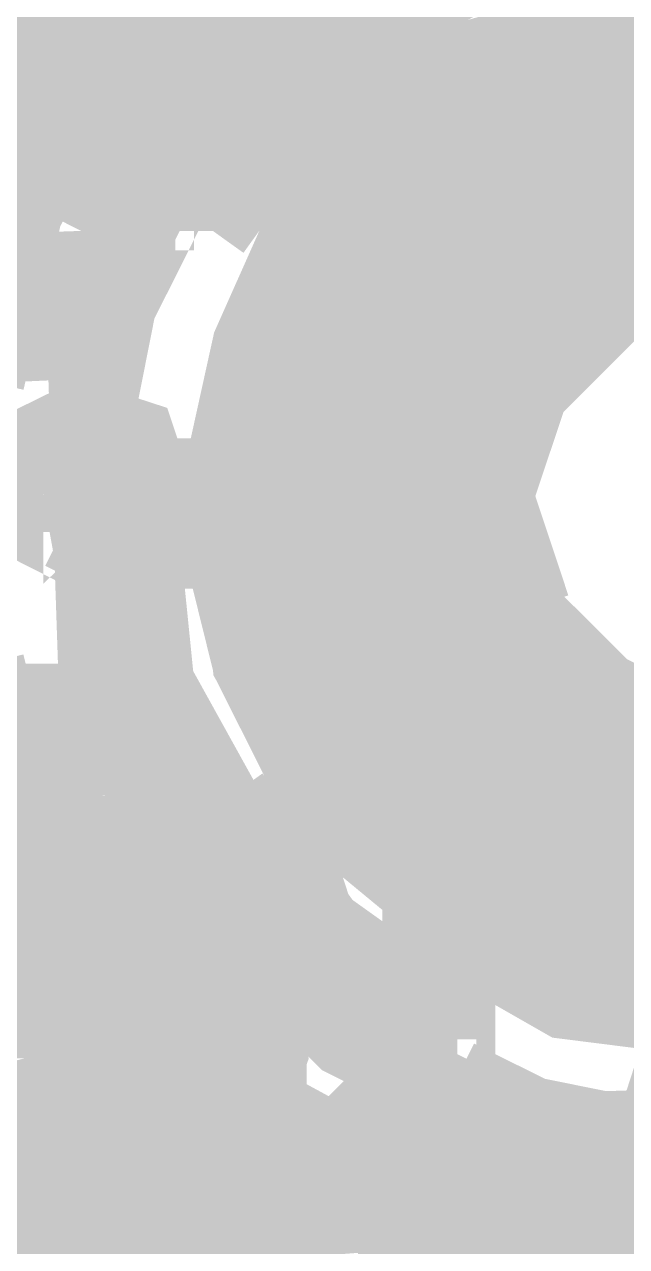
# Model space of a CAD drawing. Extents: x 0.1 to 11.6, y 0.3 to 16.2.
# Drawn here: x 8.275 to 8.3283, y 7.645 to 7.7533 of the extents above; entities that cross this region are included whole.
import ezdxf

# ---------------------------------------------------------------- set-up
doc = ezdxf.new("R2010")
doc.units = 0
doc.header["$MEASUREMENT"] = 0

msp = doc.modelspace()

# ---------------------------------------------------------------- linework, layer by layer
at = {"color": 0}
for points, const_width in [([(8.28168, 7.75331), (8.28168, 7.76665)], 0.01), ([(8.28836, 7.75168), (8.29335, 7.75331), (8.29497, 7.75836), (8.29335, 7.76497), (8.28836, 7.76665)], 0.01), ([(8.29497, 7.75331), (8.29497, 7.76665)], 0.01), ([(8.29335, 7.76497), (8.28168, 7.75331)], 0.01), ([(8.29497, 7.76335), (8.28331, 7.75168)], 0.01), ([(8.28168, 7.76335), (8.28, 7.75836), (8.28168, 7.75331)], 0.00667), ([(8.33664, 7.76335), (8.32167, 7.76167), (8.30664, 7.75331), (8.29497, 7.74164), (8.29167, 7.73665)], 0.00667), ([(8.28168, 7.75999), (8.285, 7.75667)], 0.01), ([(8.28168, 7.75836), (8.28331, 7.75667)], 0.01), ([(8.27501, 7.72168), (8.27333, 7.75836)], 0.00667), ([(8.27333, 7.75836), (8.27501, 7.75331), (8.27832, 7.74832)], 0.00667), ([(8.30333, 7.75836), (8.28999, 7.74501), (8.28168, 7.72835), (8.28, 7.71669)], 0.00667), ([(8.30664, 7.75667), (8.29833, 7.74832), (8.28999, 7.74001)], 0.00667), ([(8.30664, 7.75499), (8.30664, 7.75667)], 0.00667), ([(8.31, 7.75667), (8.31168, 7.75499)], 0.00667), ([(8.28168, 7.75331), (8.285, 7.75168), (8.28836, 7.75168)], 0.01), ([(8.28168, 7.75331), (8.28331, 7.74832), (8.28836, 7.74501), (8.29335, 7.74832), (8.29497, 7.75331)], 0.01), ([(8.30664, 7.75499), (8.29833, 7.74832), (8.29167, 7.74001)], 0.00667), ([(8.31168, 7.75499), (8.30003, 7.74669), (8.29167, 7.73503)], 0.00667), ([(8.33664, 7.75499), (8.32335, 7.75331), (8.31168, 7.74669), (8.30165, 7.73665), (8.30003, 7.73335)], 0.00667), ([(8.28168, 7.75331), (8.27165, 7.73665), (8.26833, 7.72168)], 0.00667), ([(8.32497, 7.75331), (8.31332, 7.75), (8.30165, 7.74001), (8.29497, 7.72499), (8.29167, 7.71001)], 0.00667), ([(8.28331, 7.75168), (8.27501, 7.73665), (8.27165, 7.72168)], 0.00667), ([(8.32497, 7.75), (8.31999, 7.75), (8.30664, 7.74001), (8.29833, 7.72667), (8.29497, 7.71001)], 0.00667), ([(8.32497, 7.75), (8.31999, 7.75), (8.30664, 7.74001), (8.29833, 7.72667), (8.29497, 7.71001)], 0.00667), ([(8.32497, 7.75), (8.32167, 7.74832), (8.30832, 7.74001), (8.29833, 7.72667), (8.29665, 7.71001)], 0.00667), ([(8.35335, 7.74669), (8.34169, 7.75), (8.33003, 7.75), (8.31999, 7.74669)], 0.00667), ([(8.35335, 7.74669), (8.34169, 7.75), (8.33003, 7.75), (8.31999, 7.74669)], 0.00667), ([(8.28999, 7.73665), (8.27832, 7.74832)], 0.00667), ([(8.32497, 7.74832), (8.32167, 7.74832), (8.30832, 7.74001), (8.30003, 7.72667), (8.29665, 7.71001)], 0.00667), ([(8.30003, 7.70503), (8.30003, 7.70665), (8.29833, 7.70833), (8.29833, 7.71001), (8.29833, 7.71164), (8.29833, 7.71332), (8.29833, 7.715), (8.30003, 7.715), (8.30003, 7.71669), (8.30003, 7.71832), (8.30003, 7.72), (8.30003, 7.72168), (8.30165, 7.72331), (8.30165, 7.72499), (8.30165, 7.72667), (8.30333, 7.72835), (8.30333, 7.72999), (8.30501, 7.73167), (8.30664, 7.73335), (8.30664, 7.73503), (8.30832, 7.73503), (8.30832, 7.73665), (8.31, 7.73665), (8.31, 7.73833), (8.31168, 7.73833), (8.31168, 7.74001), (8.31332, 7.74001), (8.31332, 7.74164), (8.315, 7.74164), (8.315, 7.74333), (8.31668, 7.74333), (8.31836, 7.74333), (8.31836, 7.74501), (8.31999, 7.74501), (8.32167, 7.74669), (8.32335, 7.74669), (8.32497, 7.74669), (8.32667, 7.74832), (8.32835, 7.74832), (8.33003, 7.74832), (8.33165, 7.74832)], 0.00667), ([(8.33664, 7.74832), (8.32167, 7.74669), (8.31, 7.73665), (8.30165, 7.72499), (8.30165, 7.72331)], 0.00667), ([(8.29335, 7.74669), (8.29167, 7.74501), (8.28331, 7.72835), (8.28, 7.71164)], 0.00667), ([(8.29833, 7.71164), (8.29833, 7.71332), (8.29833, 7.715), (8.29833, 7.71669), (8.29833, 7.71832), (8.29833, 7.72), (8.30003, 7.72), (8.30003, 7.72168), (8.30003, 7.72331), (8.30003, 7.72499), (8.30165, 7.72667), (8.30165, 7.72835), (8.30333, 7.72835), (8.30333, 7.72999), (8.30333, 7.73167), (8.30501, 7.73167), (8.30501, 7.73335), (8.30664, 7.73503), (8.30664, 7.73665), (8.30832, 7.73665), (8.30832, 7.73833), (8.31, 7.73833), (8.31, 7.74001), (8.31168, 7.74001), (8.31168, 7.74164), (8.31332, 7.74164), (8.315, 7.74333), (8.31668, 7.74333), (8.31668, 7.74501), (8.31836, 7.74501), (8.31999, 7.74669), (8.32167, 7.74669), (8.32335, 7.74669)], 0.00667), ([(8.31999, 7.74669), (8.30832, 7.73833), (8.30165, 7.72835), (8.29833, 7.715)], 0.00667), ([(8.31999, 7.74669), (8.30832, 7.73833), (8.30165, 7.72667), (8.29833, 7.71164)], 0.00667), ([(8.32497, 7.74669), (8.32167, 7.74669), (8.31, 7.73665), (8.30165, 7.72499), (8.30003, 7.71001)], 0.00667), ([(8.33664, 7.74669), (8.32335, 7.74333), (8.31168, 7.73665), (8.30333, 7.72499), (8.30333, 7.72331)], 0.00667), ([(8.33664, 7.74669), (8.32335, 7.74333), (8.31168, 7.73665), (8.30333, 7.72499), (8.30333, 7.72331)], 0.00667), ([(8.33664, 7.74669), (8.32335, 7.74333), (8.31168, 7.73665), (8.30333, 7.72499), (8.30333, 7.72331)], 0.00667), ([(8.33664, 7.74669), (8.32335, 7.74501), (8.31168, 7.73665), (8.30333, 7.72499), (8.30333, 7.72331)], 0.00667), ([(8.33664, 7.74669), (8.32335, 7.74333), (8.31168, 7.73503), (8.30501, 7.72331)], 0.00667), ([(8.33664, 7.74669), (8.32335, 7.74333), (8.31168, 7.73503), (8.30501, 7.72331)], 0.00667), ([(8.33664, 7.74669), (8.32335, 7.74333), (8.31168, 7.73503), (8.30501, 7.72331)], 0.00667), ([(8.33664, 7.74669), (8.32335, 7.74333), (8.31168, 7.73665), (8.31168, 7.73503)], 0.00667), ([(8.33664, 7.74669), (8.32335, 7.74333), (8.31168, 7.73665), (8.31168, 7.73503)], 0.00667), ([(8.31999, 7.74669), (8.32167, 7.74669)], 0.00667), ([(8.31999, 7.74669), (8.32167, 7.74669)], 0.00667), ([(8.31999, 7.74669), (8.32167, 7.74669)], 0.00667), ([(8.31999, 7.74669), (8.32167, 7.74669)], 0.00667), ([(8.31999, 7.74669), (8.31999, 7.74501)], 0.00667), ([(8.31999, 7.74669), (8.32167, 7.74669)], 0.00667), ([(8.36664, 7.72835), (8.36165, 7.73503), (8.34999, 7.74333), (8.33664, 7.74669), (8.32497, 7.74333)], 0.00667), ([(8.30003, 7.70503), (8.29833, 7.70503), (8.29833, 7.70665), (8.29833, 7.70833), (8.29833, 7.71001), (8.29833, 7.71164), (8.29833, 7.71332), (8.29833, 7.715), (8.29833, 7.71669), (8.30003, 7.71669), (8.30003, 7.71832), (8.30003, 7.72), (8.30003, 7.72168), (8.30003, 7.72331), (8.30165, 7.72499), (8.30165, 7.72667), (8.30165, 7.72835), (8.30333, 7.72835), (8.30333, 7.72999), (8.30501, 7.73167), (8.30501, 7.73335), (8.30664, 7.73335), (8.30664, 7.73503), (8.30832, 7.73503), (8.30832, 7.73665), (8.31, 7.73833), (8.31168, 7.74001), (8.31332, 7.74164), (8.315, 7.74164), (8.315, 7.74333), (8.31668, 7.74333), (8.31836, 7.74501), (8.31999, 7.74501)], 0.00667), ([(8.33664, 7.74501), (8.32335, 7.74333), (8.31168, 7.73503), (8.30501, 7.72331)], 0.00667), ([(8.33664, 7.74501), (8.32335, 7.74164), (8.31332, 7.73503), (8.30664, 7.72331)], 0.00667), ([(8.31999, 7.74501), (8.32167, 7.74501)], 0.00667), ([(8.33333, 7.74001), (8.33165, 7.74333), (8.32667, 7.74501), (8.32335, 7.74333), (8.32167, 7.74001)], 0.00667), ([(8.33664, 7.74333), (8.32335, 7.74001), (8.31168, 7.73167), (8.30501, 7.71832), (8.30501, 7.70503), (8.31168, 7.69168)], 0.00667), ([(8.33664, 7.74333), (8.32167, 7.74001), (8.31168, 7.73167), (8.30664, 7.72331)], 0.00667), ([(8.33664, 7.74333), (8.32167, 7.74001), (8.31168, 7.73167), (8.30664, 7.72331)], 0.00667), ([(8.33664, 7.74333), (8.32335, 7.74001), (8.31168, 7.72999), (8.30832, 7.72331)], 0.00667), ([(8.33664, 7.74333), (8.32335, 7.73833), (8.31168, 7.72999), (8.30832, 7.72331)], 0.00667), ([(8.33664, 7.74333), (8.32335, 7.74001), (8.31168, 7.72999), (8.30832, 7.72331)], 0.00667), ([(8.33664, 7.74333), (8.32335, 7.74001), (8.31168, 7.73167), (8.30832, 7.72331)], 0.00667), ([(8.33664, 7.74164), (8.32497, 7.73833), (8.31332, 7.73167), (8.30832, 7.72), (8.30664, 7.70665), (8.31168, 7.69499)], 0.00667), ([(8.33664, 7.74164), (8.32335, 7.73833), (8.31168, 7.72999), (8.30832, 7.72331)], 0.00667), ([(8.33664, 7.74164), (8.32335, 7.73833), (8.31332, 7.72999), (8.31, 7.72331)], 0.00667), ([(8.285, 7.74001), (8.28168, 7.73833), (8.28, 7.73503)], 0.00667), ([(8.285, 7.74001), (8.28999, 7.74001)], 0.00667), ([(8.28999, 7.74001), (8.29167, 7.74001)], 0.00667), ([(8.33664, 7.74001), (8.32497, 7.73665), (8.315, 7.72835), (8.31168, 7.72331)], 0.00667), ([(8.33664, 7.74001), (8.32497, 7.73665), (8.315, 7.72835), (8.31168, 7.72331)], 0.00667), ([(8.33664, 7.74001), (8.32497, 7.73665), (8.31332, 7.72835), (8.31168, 7.72331)], 0.00667), ([(8.32167, 7.74001), (8.32167, 7.73833)], 0.00667), ([(8.33664, 7.73833), (8.32497, 7.73503), (8.315, 7.72667), (8.31, 7.715), (8.31168, 7.70335)], 0.00667), ([(8.33664, 7.73833), (8.32335, 7.73503), (8.315, 7.72667), (8.31, 7.715), (8.31168, 7.70167)], 0.00667), ([(8.36333, 7.71164), (8.36165, 7.72168), (8.35335, 7.73167), (8.34332, 7.73665), (8.33165, 7.73665), (8.32167, 7.73167), (8.31332, 7.72168), (8.31168, 7.71164)], 0.01), ([(8.33664, 7.73833), (8.32497, 7.73665), (8.315, 7.72835), (8.31332, 7.72331)], 0.00667), ([(8.32167, 7.73833), (8.32335, 7.73833)], 0.00667), ([(8.32167, 7.73833), (8.32335, 7.73665)], 0.00667), ([(8.29167, 7.73503), (8.29167, 7.73665), (8.28999, 7.73665)], 0.00667), ([(8.33664, 7.73665), (8.32667, 7.73335), (8.31668, 7.72667), (8.315, 7.72331)], 0.00667), ([(8.32335, 7.73665), (8.32497, 7.73665)], 0.00667), ([(8.32335, 7.73665), (8.32497, 7.73503)], 0.00667), ([(8.33003, 7.73503), (8.33165, 7.73665)], 0.00667), ([(8.28168, 7.685), (8.28, 7.73503)], 0.00667), ([(8.32497, 7.73503), (8.32667, 7.73503)], 0.00667), ([(8.32497, 7.73503), (8.32667, 7.73503)], 0.00667), ([(8.32667, 7.73503), (8.32835, 7.73503)], 0.00667), ([(8.32667, 7.73503), (8.32835, 7.73503)], 0.00667), ([(8.32835, 7.73503), (8.33003, 7.73503)], 0.00667), ([(8.33003, 7.73503), (8.33165, 7.73503)], 0.00667), ([(8.31836, 7.72835), (8.31668, 7.73335), (8.31168, 7.73335), (8.30832, 7.73167), (8.30664, 7.72835)], 0.00667), ([(8.33165, 7.73335), (8.31999, 7.72835), (8.315, 7.71669), (8.315, 7.70503), (8.31999, 7.69499), (8.32497, 7.69168)], 0.00667), ([(8.33664, 7.73167), (8.32667, 7.72835), (8.31999, 7.72168), (8.31668, 7.71164), (8.31999, 7.70167)], 0.00667), ([(8.33165, 7.73167), (8.32167, 7.72667), (8.31668, 7.71669), (8.31668, 7.70503), (8.32167, 7.69499), (8.32497, 7.69336)], 0.00667), ([(8.33165, 7.73167), (8.32167, 7.72499), (8.31668, 7.715), (8.31668, 7.70665)], 0.00667), ([(8.35835, 7.71669), (8.35167, 7.72667), (8.34332, 7.73167), (8.33165, 7.73167), (8.32335, 7.72667), (8.32167, 7.72331)], 0.00667), ([(8.35835, 7.71669), (8.35167, 7.72667), (8.34332, 7.73167), (8.33165, 7.73167), (8.32335, 7.72667), (8.32167, 7.72331)], 0.00667), ([(8.30664, 7.72835), (8.30501, 7.72499), (8.30165, 7.71164), (8.30501, 7.69835), (8.31332, 7.68668), (8.315, 7.685)], 0.00667), ([(8.30664, 7.72835), (8.30664, 7.72667)], 0.00667), ([(8.31668, 7.72667), (8.31836, 7.72835)], 0.00667), ([(8.31836, 7.72835), (8.31999, 7.72835)], 0.00667), ([(8.30664, 7.72667), (8.30832, 7.72667)], 0.00667), ([(8.30664, 7.72667), (8.30832, 7.72499)], 0.00667), ([(8.31668, 7.72499), (8.31668, 7.72667)], 0.00667), ([(8.30832, 7.72499), (8.31, 7.72499)], 0.00667), ([(8.30832, 7.72499), (8.30832, 7.72331)], 0.00667), ([(8.315, 7.72331), (8.31668, 7.72499)], 0.00667), ([(8.31668, 7.72499), (8.31836, 7.72499)], 0.00667), ([(8.30832, 7.72331), (8.31, 7.72331)], 0.00667), ([(8.31, 7.72331), (8.31168, 7.72331)], 0.00667), ([(8.31168, 7.72331), (8.31332, 7.72331)], 0.00667), ([(8.31168, 7.72331), (8.31332, 7.72331)], 0.00667), ([(8.31332, 7.72331), (8.315, 7.72331)], 0.00667), ([(8.315, 7.72331), (8.31668, 7.72331)], 0.00667), ([(8.31168, 7.71001), (8.31, 7.715), (8.30664, 7.71669), (8.30333, 7.715), (8.30165, 7.71001)], 0.00667), ([(8.28, 7.71001), (8.28, 7.71164), (8.27832, 7.71001)], 0.00667), ([(8.29833, 7.715), (8.29833, 7.70335), (8.30333, 7.69168), (8.31168, 7.68164), (8.32167, 7.67503)], 0.00667), ([(8.30003, 7.715), (8.30165, 7.69997), (8.30832, 7.68668), (8.32167, 7.67665), (8.33664, 7.67333)], 0.00667), ([(8.31, 7.715), (8.31168, 7.715)], 0.00667), ([(8.31, 7.71332), (8.31, 7.715)], 0.00667), ([(8.31, 7.715), (8.31168, 7.715)], 0.00667), ([(8.28168, 7.71332), (8.27832, 7.71164)], 0.00667), ([(8.28168, 7.71332), (8.28331, 7.71332)], 0.00667), ([(8.28168, 7.71332), (8.28168, 7.71164)], 0.00667), ([(8.28168, 7.71332), (8.28331, 7.71332)], 0.00667), ([(8.28168, 7.71332), (8.28331, 7.71332)], 0.00667), ([(8.28168, 7.71332), (8.28168, 7.71164)], 0.00667), ([(8.28331, 7.71164), (8.28168, 7.71332)], 0.00667), ([(8.28168, 7.71332), (8.28331, 7.71332)], 0.00667), ([(8.28168, 7.71164), (8.28168, 7.71332)], 0.00667), ([(8.28168, 7.71332), (8.28331, 7.71332)], 0.00667), ([(8.28331, 7.71164), (8.28331, 7.71332), (8.28168, 7.71332)], 0.00667), ([(8.285, 7.71332), (8.285, 7.71164), (8.28331, 7.71164)], 0.00667), ([(8.285, 7.71164), (8.285, 7.71332)], 0.00667), ([(8.285, 7.71332), (8.28668, 7.71332)], 0.00667), ([(8.285, 7.71332), (8.285, 7.71164)], 0.00667), ([(8.285, 7.71332), (8.28836, 7.71332)], 0.00667), ([(8.285, 7.71332), (8.285, 7.71164), (8.28668, 7.71164)], 0.00667), ([(8.285, 7.71164), (8.285, 7.71332)], 0.00667), ([(8.285, 7.71332), (8.28668, 7.71332)], 0.00667), ([(8.285, 7.71332), (8.28668, 7.71332)], 0.00667), ([(8.28836, 7.71332), (8.28668, 7.71164)], 0.00667), ([(8.28836, 7.71001), (8.28836, 7.71164), (8.28836, 7.71332), (8.28836, 7.71164), (8.28668, 7.71164)], 0.00667), ([(8.29167, 7.71332), (8.28836, 7.71332)], 0.00667), ([(8.28836, 7.71332), (8.28999, 7.71332)], 0.00667), ([(8.28836, 7.71332), (8.28836, 7.71164)], 0.00667), ([(8.28836, 7.71164), (8.28836, 7.71332)], 0.00667), ([(8.28836, 7.71332), (8.28999, 7.71332)], 0.00667), ([(8.28836, 7.71164), (8.28836, 7.71332)], 0.00667), ([(8.28836, 7.71332), (8.28999, 7.71332)], 0.00667), ([(8.29833, 7.71332), (8.28836, 7.71332)], 0.00667), ([(8.29167, 7.71332), (8.29335, 7.71332)], 0.00667), ([(8.29167, 7.71332), (8.29167, 7.71164)], 0.00667), ([(8.29167, 7.71164), (8.29167, 7.71332)], 0.00667), ([(8.29167, 7.71332), (8.29335, 7.71332)], 0.00667), ([(8.29335, 7.71164), (8.29167, 7.71332)], 0.00667), ([(8.29833, 7.70833), (8.29833, 7.71001), (8.29833, 7.71164), (8.29833, 7.71332)], 0.00667), ([(8.29833, 7.71332), (8.29833, 7.71164)], 0.00667), ([(8.30165, 7.71332), (8.30165, 7.71164), (8.30333, 7.69835), (8.31168, 7.68668)], 0.00667), ([(8.30165, 7.71332), (8.30165, 7.71164), (8.30333, 7.69835), (8.31168, 7.68668)], 0.00667), ([(8.31, 7.71164), (8.31, 7.71332)], 0.00667), ([(8.31, 7.71332), (8.31168, 7.71332)], 0.00667), ([(8.31, 7.71332), (8.31168, 7.71332)], 0.00667), ([(8.31168, 7.71164), (8.31168, 7.65001)], 0.01), ([(8.27832, 7.71164), (8.27832, 7.71001), (8.27832, 7.70833)], 0.00667), ([(8.27832, 7.71164), (8.27832, 7.71001), (8.27832, 7.70833)], 0.00667), ([(8.27832, 7.70833), (8.28, 7.71001), (8.27832, 7.71164)], 0.00667), ([(8.27832, 7.70833), (8.28, 7.71001), (8.27832, 7.71164)], 0.00667), ([(8.27832, 7.71164), (8.28, 7.71164)], 0.00667), ([(8.28, 7.71164), (8.27832, 7.71001)], 0.00667), ([(8.28, 7.71164), (8.28331, 7.69336), (8.29167, 7.67665), (8.29335, 7.67503)], 0.00667), ([(8.29167, 7.71164), (8.28, 7.71164)], 0.00667), ([(8.28, 7.71164), (8.28, 7.71001), (8.28, 7.70833)], 0.00667), ([(8.28, 7.70833), (8.28, 7.71001), (8.28, 7.71164)], 0.00667), ([(8.28168, 7.71164), (8.28331, 7.71164)], 0.00667), ([(8.28168, 7.71164), (8.28168, 7.71001)], 0.00667), ([(8.28168, 7.71164), (8.28331, 7.71164)], 0.00667), ([(8.28168, 7.71164), (8.28168, 7.71001)], 0.00667), ([(8.28168, 7.71001), (8.28168, 7.71164)], 0.00667), ([(8.28168, 7.71164), (8.28331, 7.71164)], 0.00667), ([(8.28331, 7.71164), (8.28331, 7.71001), (8.28331, 7.70833)], 0.00667), ([(8.28331, 7.71001), (8.28331, 7.71164)], 0.00667), ([(8.28331, 7.71164), (8.285, 7.71164)], 0.00667), ([(8.28331, 7.70833), (8.285, 7.71001), (8.28331, 7.71164)], 0.00667), ([(8.285, 7.70833), (8.285, 7.71001), (8.285, 7.71164)], 0.00667), ([(8.285, 7.71164), (8.28668, 7.71164)], 0.00667), ([(8.285, 7.71164), (8.28668, 7.71164)], 0.00667), ([(8.285, 7.71164), (8.285, 7.71001)], 0.00667), ([(8.28668, 7.71001), (8.285, 7.71164)], 0.00667), ([(8.285, 7.71164), (8.28668, 7.71164)], 0.00667), ([(8.285, 7.71164), (8.28668, 7.69499), (8.29497, 7.68001), (8.30664, 7.66835), (8.31168, 7.66667)], 0.00667), ([(8.28836, 7.71164), (8.28668, 7.71164)], 0.00667), ([(8.28668, 7.71164), (8.28668, 7.71001)], 0.00667), ([(8.28668, 7.70833), (8.28668, 7.71001), (8.28668, 7.71164)], 0.00667), ([(8.28668, 7.70833), (8.28668, 7.71001), (8.28668, 7.71164)], 0.00667), ([(8.28668, 7.71164), (8.28836, 7.71164)], 0.00667), ([(8.28668, 7.71164), (8.28668, 7.71001)], 0.00667), ([(8.28836, 7.71001), (8.28836, 7.71164)], 0.00667), ([(8.28836, 7.71164), (8.28999, 7.71164)], 0.00667), ([(8.28836, 7.70833), (8.28836, 7.71001), (8.28836, 7.71164)], 0.00667), ([(8.29335, 7.71164), (8.29167, 7.71001), (8.29335, 7.70833)], 0.00667), ([(8.29335, 7.71164), (8.29167, 7.71001), (8.29335, 7.70833)], 0.00667), ([(8.29167, 7.71164), (8.29335, 7.71164)], 0.00667), ([(8.29167, 7.71164), (8.29167, 7.71001)], 0.00667), ([(8.29335, 7.71164), (8.29167, 7.71164)], 0.00667), ([(8.29167, 7.71164), (8.29167, 7.71001), (8.29167, 7.70833)], 0.00667), ([(8.29167, 7.71001), (8.29167, 7.71164)], 0.00667), ([(8.29167, 7.71164), (8.29335, 7.71164)], 0.00667), ([(8.29167, 7.70833), (8.29335, 7.71001), (8.29167, 7.71164)], 0.00667), ([(8.29335, 7.71001), (8.29335, 7.71164), (8.29167, 7.71164)], 0.00667), ([(8.29335, 7.70833), (8.29335, 7.71001), (8.29335, 7.71164)], 0.00667), ([(8.29335, 7.70833), (8.29335, 7.71001), (8.29335, 7.71164)], 0.00667), ([(8.29335, 7.71164), (8.29497, 7.69667), (8.30165, 7.685), (8.31168, 7.67503), (8.315, 7.67333)], 0.00667), ([(8.29665, 7.71001), (8.29833, 7.71001), (8.29833, 7.71164)], 0.00667), ([(8.29833, 7.71164), (8.29833, 7.71001)], 0.00667), ([(8.29833, 7.71001), (8.29833, 7.71164)], 0.00667), ([(8.30165, 7.71164), (8.29833, 7.71164)], 0.00667), ([(8.29833, 7.71164), (8.30003, 7.71164)], 0.00667), ([(8.31, 7.71001), (8.31, 7.71164)], 0.00667), ([(8.31, 7.71164), (8.31168, 7.71164)], 0.00667), ([(8.31, 7.71164), (8.31168, 7.71164)], 0.00667), ([(8.27832, 7.71001), (8.27832, 7.70833)], 0.00667), ([(8.27832, 7.71001), (8.28, 7.71001)], 0.00667), ([(8.27832, 7.70833), (8.28, 7.71001)], 0.00667), ([(8.28, 7.71001), (8.27832, 7.71001)], 0.00667), ([(8.28, 7.71001), (8.27832, 7.71001)], 0.00667), ([(8.27832, 7.71001), (8.28, 7.71001)], 0.00667), ([(8.27832, 7.71001), (8.27832, 7.70833)], 0.00667), ([(8.27832, 7.71001), (8.28, 7.71001)], 0.00667), ([(8.27832, 7.71001), (8.27832, 7.70833)], 0.00667), ([(8.27832, 7.70833), (8.28, 7.71001)], 0.00667), ([(8.27832, 7.70833), (8.27832, 7.71001)], 0.00667), ([(8.27832, 7.70833), (8.28, 7.70833), (8.28, 7.71001)], 0.00667), ([(8.27832, 7.71001), (8.28, 7.71001)], 0.00667), ([(8.27832, 7.71001), (8.27832, 7.70833)], 0.00667), ([(8.28168, 7.71001), (8.28331, 7.71001)], 0.00667), ([(8.28168, 7.71001), (8.28168, 7.70833)], 0.00667), ([(8.28168, 7.71001), (8.28331, 7.71001)], 0.00667), ([(8.28168, 7.71001), (8.28168, 7.70833)], 0.00667), ([(8.28168, 7.70833), (8.28168, 7.71001)], 0.00667), ([(8.28168, 7.71001), (8.28331, 7.71001)], 0.00667), ([(8.28331, 7.70833), (8.28331, 7.71001)], 0.00667), ([(8.28331, 7.71001), (8.285, 7.71001)], 0.00667), ([(8.285, 7.71001), (8.28668, 7.71001)], 0.00667), ([(8.285, 7.71001), (8.285, 7.70833)], 0.00667), ([(8.285, 7.70833), (8.28668, 7.71001)], 0.00667), ([(8.28668, 7.71001), (8.28836, 7.71001)], 0.00667), ([(8.28668, 7.71001), (8.28836, 7.70833)], 0.00667), ([(8.28668, 7.71001), (8.28836, 7.71001)], 0.00667), ([(8.28668, 7.71001), (8.28668, 7.70833), (8.28836, 7.70833), (8.28836, 7.70665), (8.28836, 7.70833)], 0.00667), ([(8.28836, 7.70833), (8.28836, 7.71001)], 0.00667), ([(8.28836, 7.71001), (8.28999, 7.71001)], 0.00667), ([(8.28836, 7.70833), (8.28836, 7.71001)], 0.00667), ([(8.29167, 7.71001), (8.29335, 7.71001)], 0.00667), ([(8.29167, 7.71001), (8.29167, 7.70833)], 0.00667), ([(8.29167, 7.70833), (8.29167, 7.71001)], 0.00667), ([(8.29167, 7.71001), (8.29335, 7.71001)], 0.00667), ([(8.29167, 7.71001), (8.29497, 7.69667), (8.30165, 7.68332), (8.31168, 7.67503)], 0.00667), ([(8.29167, 7.70833), (8.29167, 7.71001), (8.29335, 7.71001)], 0.00667), ([(8.29497, 7.71001), (8.29497, 7.70665)], 0.00667), ([(8.29497, 7.71001), (8.29497, 7.70665)], 0.00667), ([(8.29833, 7.70833), (8.29833, 7.71001), (8.29665, 7.71001)], 0.00667), ([(8.29665, 7.71001), (8.30003, 7.69499), (8.30832, 7.68164), (8.32167, 7.67333), (8.32497, 7.67165)], 0.00667), ([(8.29665, 7.71001), (8.30003, 7.69499), (8.30832, 7.68164), (8.32167, 7.67333), (8.32497, 7.67165)], 0.00667), ([(8.29833, 7.71001), (8.30003, 7.71001)], 0.00667), ([(8.29833, 7.71001), (8.30003, 7.71001)], 0.00667), ([(8.30165, 7.71001), (8.29833, 7.71001)], 0.00667), ([(8.30003, 7.71001), (8.30165, 7.69499), (8.31168, 7.68332)], 0.00667), ([(8.30165, 7.71001), (8.30333, 7.71001)], 0.00667), ([(8.30165, 7.71001), (8.30165, 7.70833)], 0.00667), ([(8.31, 7.70833), (8.31, 7.71001)], 0.00667), ([(8.31, 7.71001), (8.31168, 7.71001)], 0.00667), ([(8.31168, 7.70833), (8.31168, 7.71001)], 0.00667), ([(8.31168, 7.71001), (8.31332, 7.71001)], 0.00667), ([(8.27832, 7.70833), (8.28, 7.70833)], 0.00667), ([(8.27832, 7.70833), (8.28168, 7.70665)], 0.00667), ([(8.27832, 7.70833), (8.28, 7.70833)], 0.00667), ([(8.27832, 7.70833), (8.28, 7.70833)], 0.00667), ([(8.29167, 7.70833), (8.28, 7.70833)], 0.00667), ([(8.28168, 7.70833), (8.28331, 7.70833)], 0.00667), ([(8.28168, 7.70833), (8.28168, 7.70665)], 0.00667), ([(8.28168, 7.70833), (8.28331, 7.70833)], 0.00667), ([(8.28168, 7.70833), (8.28168, 7.70665)], 0.00667), ([(8.28168, 7.70665), (8.28168, 7.70833)], 0.00667), ([(8.28168, 7.70833), (8.28331, 7.70833)], 0.00667), ([(8.28168, 7.70665), (8.28331, 7.70665), (8.28331, 7.70833), (8.285, 7.70833)], 0.00667), ([(8.28331, 7.70665), (8.28331, 7.70833)], 0.00667), ([(8.28331, 7.70833), (8.285, 7.70833)], 0.00667), ([(8.28331, 7.70833), (8.285, 7.70833), (8.285, 7.70665)], 0.00667), ([(8.285, 7.70833), (8.28668, 7.70833)], 0.00667), ([(8.285, 7.70665), (8.285, 7.70833)], 0.00667), ([(8.285, 7.70833), (8.28668, 7.70833)], 0.00667), ([(8.285, 7.70833), (8.285, 7.70665)], 0.00667), ([(8.28668, 7.70833), (8.285, 7.70833), (8.285, 7.70665)], 0.00667), ([(8.285, 7.70665), (8.285, 7.70833)], 0.00667), ([(8.285, 7.70833), (8.28668, 7.70833)], 0.00667), ([(8.28668, 7.70833), (8.28836, 7.70833), (8.28836, 7.70665)], 0.00667), ([(8.28668, 7.70833), (8.28836, 7.70833)], 0.00667), ([(8.28836, 7.70833), (8.28999, 7.70833)], 0.00667), ([(8.28836, 7.70833), (8.28836, 7.70665)], 0.00667), ([(8.28836, 7.70665), (8.28836, 7.70833)], 0.00667), ([(8.28836, 7.70833), (8.28999, 7.70833)], 0.00667), ([(8.28836, 7.70665), (8.28836, 7.70833)], 0.00667), ([(8.29167, 7.70833), (8.29335, 7.70833)], 0.00667), ([(8.29167, 7.70833), (8.29335, 7.70833)], 0.00667), ([(8.29167, 7.70833), (8.29167, 7.70665)], 0.00667), ([(8.29335, 7.70833), (8.29167, 7.70833)], 0.00667), ([(8.29167, 7.70665), (8.29167, 7.70833)], 0.00667), ([(8.29167, 7.70833), (8.29335, 7.70833)], 0.00667), ([(8.29167, 7.70833), (8.29335, 7.70833)], 0.00667), ([(8.29167, 7.70665), (8.29335, 7.70833)], 0.00667), ([(8.32667, 7.67333), (8.32497, 7.67333), (8.32335, 7.67333), (8.32335, 7.67503), (8.32167, 7.67503), (8.31999, 7.67503), (8.31836, 7.67665), (8.31668, 7.67833), (8.315, 7.67833), (8.315, 7.68001), (8.31332, 7.68001), (8.31168, 7.68164), (8.31, 7.68332), (8.30832, 7.685), (8.30664, 7.68668), (8.30501, 7.68832), (8.30501, 7.69), (8.30333, 7.69), (8.30333, 7.69168), (8.30165, 7.69336), (8.30165, 7.69499), (8.30165, 7.69667), (8.30003, 7.69667), (8.30003, 7.69835), (8.30003, 7.69997), (8.30003, 7.70167), (8.29833, 7.70335), (8.29833, 7.70503), (8.29833, 7.70665), (8.29833, 7.70833)], 0.00667), ([(8.29833, 7.70833), (8.29833, 7.70665)], 0.00667), ([(8.29833, 7.70833), (8.30003, 7.70833)], 0.00667), ([(8.29833, 7.70833), (8.30003, 7.70833)], 0.00667), ([(8.29833, 7.70833), (8.30165, 7.69499), (8.31, 7.68332), (8.32167, 7.67503)], 0.00667), ([(8.30165, 7.70833), (8.30165, 7.70665)], 0.00667), ([(8.31, 7.70665), (8.31, 7.70833)], 0.00667), ([(8.31, 7.70833), (8.31168, 7.70833)], 0.00667), ([(8.31, 7.70833), (8.31168, 7.70833)], 0.00667), ([(8.31168, 7.70665), (8.31168, 7.70833)], 0.00667), ([(8.28168, 7.70665), (8.28331, 7.70665)], 0.00667), ([(8.28168, 7.70665), (8.28331, 7.70665)], 0.00667), ([(8.28168, 7.70665), (8.28331, 7.70665)], 0.00667), ([(8.28168, 7.70665), (8.28331, 7.70665)], 0.00667), ([(8.28168, 7.70665), (8.28331, 7.70665)], 0.00667), ([(8.285, 7.70665), (8.28668, 7.70665)], 0.00667), ([(8.285, 7.70665), (8.28836, 7.70665)], 0.00667), ([(8.285, 7.70665), (8.28668, 7.70665)], 0.00667), ([(8.285, 7.70665), (8.28668, 7.70665)], 0.00667), ([(8.29167, 7.70665), (8.28836, 7.70665)], 0.00667), ([(8.28836, 7.70665), (8.28999, 7.70665)], 0.00667), ([(8.28836, 7.70665), (8.28999, 7.70665)], 0.00667), ([(8.28836, 7.70665), (8.28999, 7.70665)], 0.00667), ([(8.28836, 7.70665), (8.29833, 7.70665)], 0.00667), ([(8.29497, 7.70665), (8.29497, 7.70335)], 0.00667), ([(8.29497, 7.70665), (8.29665, 7.70335)], 0.00667), ([(8.30165, 7.70665), (8.30333, 7.70665)], 0.00667), ([(8.30333, 7.70665), (8.30333, 7.70503)], 0.00667), ([(8.30832, 7.70503), (8.31, 7.70665)], 0.00667), ([(8.31, 7.70665), (8.31168, 7.70665)], 0.00667), ([(8.31, 7.70665), (8.31168, 7.70665)], 0.00667), ([(8.31, 7.70665), (8.31168, 7.70665)], 0.00667), ([(8.31, 7.70665), (8.31168, 7.70665)], 0.00667), ([(8.31, 7.70665), (8.31168, 7.70665)], 0.00667), ([(8.32497, 7.67503), (8.32335, 7.67503), (8.32167, 7.67665), (8.31999, 7.67665), (8.31836, 7.67665), (8.31836, 7.67833), (8.31668, 7.67833), (8.315, 7.68001), (8.31332, 7.68164), (8.31168, 7.68164), (8.31168, 7.68332), (8.31, 7.68332), (8.31, 7.685), (8.30832, 7.685), (8.30832, 7.68668), (8.30664, 7.68668), (8.30664, 7.68832), (8.30501, 7.69), (8.30501, 7.69168), (8.30333, 7.69168), (8.30333, 7.69336), (8.30333, 7.69499), (8.30165, 7.69499), (8.30165, 7.69667), (8.30165, 7.69835), (8.30003, 7.69997), (8.30003, 7.70167), (8.30003, 7.70335), (8.30003, 7.70503)], 0.00667), ([(8.30333, 7.70503), (8.30501, 7.70503)], 0.00667), ([(8.30501, 7.70503), (8.30664, 7.70503)], 0.00667), ([(8.30501, 7.70503), (8.30664, 7.70503)], 0.00667), ([(8.30664, 7.70503), (8.30832, 7.70503)], 0.00667), ([(8.30832, 7.70503), (8.31, 7.70503)], 0.00667), ([(8.31168, 7.70335), (8.31668, 7.69336), (8.32667, 7.68668), (8.33832, 7.68332)], 0.01), ([(8.31999, 7.69997), (8.32167, 7.69667), (8.33165, 7.69168), (8.34169, 7.69), (8.35167, 7.69499), (8.35667, 7.70503)], 0.00667), ([(8.31999, 7.69997), (8.32167, 7.69667), (8.33165, 7.69168), (8.34169, 7.69), (8.35167, 7.69499), (8.35667, 7.70503)], 0.00667), ([(8.29497, 7.70335), (8.29665, 7.69997)], 0.00667), ([(8.29665, 7.70335), (8.29665, 7.69997)], 0.00667), ([(8.31168, 7.70167), (8.31668, 7.69168), (8.32667, 7.685), (8.33832, 7.68332)], 0.01), ([(8.29665, 7.69997), (8.29833, 7.69499)], 0.00667), ([(8.29665, 7.69997), (8.29833, 7.69667)], 0.00667), ([(8.30165, 7.69835), (8.30165, 7.69499), (8.31168, 7.68332), (8.32335, 7.67503), (8.33832, 7.67333)], 0.00667), ([(8.30333, 7.69835), (8.30501, 7.69667), (8.31168, 7.685), (8.32335, 7.67665), (8.33832, 7.67503)], 0.00667), ([(8.30333, 7.69835), (8.30501, 7.69667), (8.31168, 7.685), (8.32335, 7.67665), (8.33832, 7.67503)], 0.00667), ([(8.30333, 7.69835), (8.30501, 7.69667), (8.31168, 7.685), (8.32335, 7.67665), (8.33832, 7.67503)], 0.00667), ([(8.30333, 7.69835), (8.30333, 7.69667), (8.31168, 7.685), (8.32335, 7.67665), (8.33832, 7.67503)], 0.00667), ([(8.30501, 7.69835), (8.30501, 7.69667), (8.31332, 7.685), (8.32497, 7.67833), (8.33832, 7.67665)], 0.00667), ([(8.30501, 7.69835), (8.30501, 7.69667), (8.31332, 7.68668), (8.32497, 7.67833), (8.33832, 7.67665)], 0.00667), ([(8.30501, 7.69835), (8.30501, 7.69667), (8.31332, 7.685), (8.32497, 7.67833), (8.33832, 7.67503)], 0.00667), ([(8.30501, 7.69835), (8.30501, 7.69667), (8.31332, 7.685), (8.32497, 7.67833), (8.33832, 7.67503)], 0.00667), ([(8.31836, 7.69336), (8.31668, 7.69667), (8.31332, 7.69835), (8.30832, 7.69667), (8.30664, 7.69168)], 0.00667), ([(8.30664, 7.69835), (8.31332, 7.68668), (8.32497, 7.68001), (8.33832, 7.67665)], 0.00667), ([(8.30832, 7.69835), (8.31332, 7.69), (8.32335, 7.68164), (8.33832, 7.68001)], 0.00667), ([(8.30832, 7.69835), (8.31168, 7.69), (8.32335, 7.68164), (8.33832, 7.67833)], 0.00667), ([(8.30832, 7.69835), (8.31332, 7.69), (8.32335, 7.68164), (8.33832, 7.67833)], 0.00667), ([(8.30832, 7.69835), (8.31168, 7.69), (8.32335, 7.68164), (8.33832, 7.67833)], 0.00667), ([(8.30832, 7.69835), (8.31168, 7.69), (8.32335, 7.68164), (8.33832, 7.67833)], 0.00667), ([(8.31, 7.69835), (8.31332, 7.69168), (8.32335, 7.68164), (8.33832, 7.68001)], 0.00667), ([(8.31, 7.69835), (8.31332, 7.69168), (8.32497, 7.68164), (8.33832, 7.68001)], 0.00667), ([(8.31, 7.69835), (8.31332, 7.69168), (8.32497, 7.68332), (8.33832, 7.68164)], 0.00667), ([(8.31168, 7.69835), (8.315, 7.69168), (8.32497, 7.685), (8.33832, 7.68164)], 0.00667), ([(8.31332, 7.69835), (8.315, 7.69336), (8.32497, 7.685), (8.33832, 7.68332)], 0.00667), ([(8.31332, 7.69835), (8.315, 7.69336), (8.32497, 7.685), (8.33832, 7.68332)], 0.00667), ([(8.31332, 7.69835), (8.315, 7.69336), (8.32497, 7.685), (8.33832, 7.68332)], 0.00667), ([(8.31668, 7.69835), (8.31836, 7.69499), (8.32667, 7.68832), (8.33832, 7.68668)], 0.00667), ([(8.26833, 7.69667), (8.27333, 7.68164), (8.28331, 7.66667)], 0.00667), ([(8.27165, 7.69667), (8.27501, 7.68332), (8.285, 7.66835)], 0.00667), ([(8.27501, 7.66168), (8.27501, 7.69667)], 0.00667), ([(8.29833, 7.69667), (8.30003, 7.69336)], 0.00667), ([(8.31168, 7.69499), (8.31836, 7.68668), (8.32667, 7.68164), (8.33832, 7.68001)], 0.01), ([(8.29833, 7.69499), (8.29833, 7.69168)], 0.00667), ([(8.28168, 7.69336), (8.28999, 7.67665), (8.30333, 7.66336), (8.31332, 7.65831)], 0.00667), ([(8.30003, 7.69336), (8.30165, 7.69)], 0.00667), ([(8.31168, 7.69168), (8.31836, 7.685), (8.32835, 7.68001), (8.33832, 7.67833)], 0.01), ([(8.31836, 7.69168), (8.31836, 7.69336)], 0.00667), ([(8.29833, 7.69168), (8.30165, 7.68832)], 0.00667), ([(8.30664, 7.69168), (8.30832, 7.69168)], 0.00667), ([(8.30664, 7.69168), (8.30832, 7.69)], 0.00667), ([(8.31836, 7.69), (8.31836, 7.69168)], 0.00667), ([(8.30165, 7.69), (8.30333, 7.68668)], 0.00667), ([(8.30832, 7.69), (8.31, 7.69)], 0.00667), ([(8.30832, 7.69), (8.30832, 7.68832)], 0.00667), ([(8.31668, 7.68832), (8.31668, 7.69)], 0.00667), ([(8.31668, 7.69), (8.31836, 7.69)], 0.00667), ([(8.31999, 7.69), (8.31999, 7.68832)], 0.00667), ([(8.30165, 7.68832), (8.30333, 7.68668)], 0.00667), ([(8.30832, 7.68832), (8.31, 7.68832)], 0.00667), ([(8.31, 7.68832), (8.31, 7.68668)], 0.00667), ([(8.31168, 7.68668), (8.32335, 7.67833), (8.33832, 7.67503)], 0.01), ([(8.31168, 7.68668), (8.32335, 7.67833), (8.33832, 7.67503)], 0.01), ([(8.315, 7.68668), (8.31668, 7.68832)], 0.00667), ([(8.31668, 7.68832), (8.31836, 7.68832)], 0.00667), ([(8.32167, 7.68832), (8.31999, 7.68832)], 0.00667), ([(8.31999, 7.68832), (8.32167, 7.68832)], 0.00667), ([(8.31999, 7.68832), (8.32167, 7.68832)], 0.00667), ([(8.31999, 7.68832), (8.32167, 7.68832)], 0.00667), ([(8.32167, 7.68668), (8.32167, 7.68832)], 0.00667), ([(8.32167, 7.68832), (8.32335, 7.68832)], 0.00667), ([(8.32167, 7.68832), (8.32335, 7.68832)], 0.00667), ([(8.32335, 7.68668), (8.32335, 7.68832)], 0.00667), ([(8.33333, 7.68164), (8.33165, 7.685), (8.32835, 7.68668), (8.32497, 7.685), (8.32335, 7.68164)], 0.00667), ([(8.30333, 7.68668), (8.30501, 7.68332)], 0.00667), ([(8.30333, 7.68668), (8.30501, 7.68332)], 0.00667), ([(8.31, 7.68668), (8.31168, 7.68668)], 0.00667), ([(8.31168, 7.68668), (8.31332, 7.68668)], 0.00667), ([(8.31332, 7.68668), (8.315, 7.68668)], 0.00667), ([(8.31332, 7.68668), (8.315, 7.68668)], 0.00667), ([(8.32335, 7.68668), (8.32167, 7.68668)], 0.00667), ([(8.32497, 7.68668), (8.32335, 7.68668)], 0.00667), ([(8.32335, 7.68668), (8.32497, 7.68668)], 0.00667), ([(8.32497, 7.685), (8.32497, 7.68668)], 0.00667), ([(8.32497, 7.68668), (8.32667, 7.68668)], 0.00667), ([(8.32667, 7.685), (8.32667, 7.68668)], 0.00667), ([(8.28168, 7.685), (8.28168, 7.68164), (8.28331, 7.68164), (8.285, 7.68001)], 0.00667), ([(8.28999, 7.68332), (8.29167, 7.68332), (8.29167, 7.685), (8.29335, 7.685)], 0.00667), ([(8.29335, 7.685), (8.30165, 7.67333), (8.31332, 7.66499)], 0.00667), ([(8.31168, 7.68332), (8.32335, 7.67503), (8.33664, 7.67333), (8.35167, 7.67503), (8.36333, 7.68332)], 0.01), ([(8.32667, 7.685), (8.32497, 7.685)], 0.00667), ([(8.32835, 7.685), (8.32667, 7.685)], 0.00667), ([(8.32667, 7.685), (8.32835, 7.685)], 0.00667), ([(8.32667, 7.685), (8.32835, 7.685)], 0.00667), ([(8.32667, 7.685), (8.32835, 7.685)], 0.00667), ([(8.32835, 7.685), (8.33003, 7.685)], 0.00667), ([(8.32835, 7.685), (8.33003, 7.685)], 0.00667), ([(8.28, 7.67165), (8.28999, 7.68332)], 0.00667), ([(8.30501, 7.68332), (8.30832, 7.68001)], 0.00667), ([(8.30501, 7.68332), (8.30832, 7.68001)], 0.00667), ([(8.32335, 7.68164), (8.32335, 7.68001)], 0.00667), ([(8.29167, 7.68001), (8.285, 7.68001)], 0.00667), ([(8.29167, 7.68001), (8.29833, 7.67165), (8.30832, 7.66499)], 0.00667), ([(8.29335, 7.68001), (8.29167, 7.68001)], 0.00667), ([(8.29335, 7.68001), (8.30003, 7.67333), (8.30832, 7.66667)], 0.00667), ([(8.30832, 7.68001), (8.31, 7.67833)], 0.00667), ([(8.30832, 7.68001), (8.31168, 7.67833)], 0.00667), ([(8.32335, 7.68001), (8.32497, 7.68001)], 0.00667), ([(8.32335, 7.68001), (8.32335, 7.67833)], 0.00667), ([(8.29497, 7.66997), (8.29335, 7.67503), (8.28836, 7.67665), (8.28331, 7.67503), (8.28168, 7.66997)], 0.01), ([(8.31, 7.67833), (8.31332, 7.67503)], 0.00667), ([(8.31168, 7.67833), (8.31332, 7.67665)], 0.00667), ([(8.32335, 7.67833), (8.32497, 7.67833)], 0.00667), ([(8.32497, 7.67833), (8.32497, 7.67665)], 0.00667), ([(8.31168, 7.67503), (8.32335, 7.66835), (8.33664, 7.66667), (8.35167, 7.66835), (8.36333, 7.67503)], 0.01), ([(8.31332, 7.67665), (8.31668, 7.67503)], 0.00667), ([(8.32167, 7.67665), (8.32167, 7.67503)], 0.00667), ([(8.32497, 7.67665), (8.32667, 7.67665)], 0.00667), ([(8.32667, 7.67665), (8.32835, 7.67665)], 0.00667), ([(8.32667, 7.67665), (8.32835, 7.67665)], 0.00667), ([(8.32835, 7.67665), (8.33003, 7.67665)], 0.00667), ([(8.33003, 7.67665), (8.33165, 7.67665)], 0.00667), ([(8.33003, 7.67665), (8.33165, 7.67665)], 0.00667), ([(8.31332, 7.67503), (8.31668, 7.67333)], 0.00667), ([(8.31668, 7.67503), (8.31999, 7.67333)], 0.00667), ([(8.32167, 7.67503), (8.32335, 7.67503)], 0.00667), ([(8.32167, 7.67503), (8.32335, 7.67503)], 0.00667), ([(8.32167, 7.67503), (8.32335, 7.67503)], 0.00667), ([(8.32167, 7.67503), (8.32335, 7.67503)], 0.00667), ([(8.32167, 7.67503), (8.32335, 7.67503)], 0.00667), ([(8.32167, 7.67503), (8.33165, 7.67165), (8.34332, 7.67165), (8.35499, 7.67503)], 0.00667), ([(8.32167, 7.67503), (8.33165, 7.67165), (8.34332, 7.67165), (8.35499, 7.67503)], 0.00667), ([(8.32167, 7.67503), (8.32335, 7.67503)], 0.00667), ([(8.25836, 7.67333), (8.27001, 7.655), (8.285, 7.63997), (8.30333, 7.62999)], 0.00667), ([(8.31668, 7.67333), (8.31999, 7.67165)], 0.00667), ([(8.31999, 7.67333), (8.32335, 7.67165)], 0.00667), ([(8.28, 7.67165), (8.27669, 7.66667), (8.27501, 7.66168)], 0.00667), ([(8.28999, 7.66997), (8.28331, 7.66667), (8.28168, 7.66168), (8.28331, 7.655), (8.28999, 7.65332)], 0.01), ([(8.28168, 7.655), (8.28168, 7.66997)], 0.01), ([(8.29497, 7.66667), (8.29335, 7.66835), (8.28999, 7.66997)], 0.01), ([(8.29497, 7.655), (8.29497, 7.66997)], 0.01), ([(8.31999, 7.67165), (8.32335, 7.66997)], 0.00667), ([(8.32335, 7.67165), (8.32497, 7.66997)], 0.00667), ([(8.285, 7.66835), (8.29497, 7.65831)], 0.01), ([(8.32335, 7.66997), (8.32497, 7.66997)], 0.00667), ([(8.28331, 7.66667), (8.29497, 7.655)], 0.01), ([(8.285, 7.66499), (8.28168, 7.66336)], 0.01), ([(8.28331, 7.66499), (8.28168, 7.66499)], 0.01), ([(8.285, 7.66499), (8.28668, 7.66667)], 0.00667), ([(8.29167, 7.65831), (8.29167, 7.66168), (8.28999, 7.66499), (8.28668, 7.66667)], 0.00667), ([(8.29497, 7.65668), (8.29665, 7.66168), (8.29497, 7.66667)], 0.00667), ([(8.30832, 7.66499), (8.30832, 7.66667)], 0.00667), ([(8.28168, 7.66499), (8.28, 7.66168), (8.28, 7.65668), (8.28331, 7.655), (8.28668, 7.65332)], 0.00667), ([(8.285, 7.66336), (8.28331, 7.66336), (8.28168, 7.66)], 0.01), ([(8.28331, 7.66499), (8.285, 7.66499)], 0.00667), ([(8.29167, 7.66), (8.28999, 7.66336), (8.28836, 7.66499), (8.285, 7.66499)], 0.00667), ([(8.30832, 7.65831), (8.30832, 7.66499)], 0.00667), ([(8.31332, 7.66499), (8.31168, 7.66499), (8.31168, 7.66336)], 0.00667), ([(8.28168, 7.66336), (8.28168, 7.66)], 0.00667), ([(8.28999, 7.66), (8.28999, 7.66168), (8.28836, 7.66336), (8.285, 7.66336)], 0.00667), ([(8.31168, 7.66336), (8.30003, 7.65169)], 0.00667), ([(8.27501, 7.66168), (8.27669, 7.655), (8.28331, 7.64833), (8.28999, 7.64665)], 0.00667), ([(8.28331, 7.65668), (8.28668, 7.655), (8.28836, 7.65668), (8.28999, 7.65831)], 0.01), ([(8.28168, 7.66), (8.28168, 7.65668), (8.285, 7.655)], 0.00667), ([(8.28168, 7.66), (8.28168, 7.65831), (8.28331, 7.65668)], 0.00667), ([(8.28168, 7.66), (8.28331, 7.66)], 0.00667), ([(8.285, 7.655), (8.28836, 7.655), (8.29167, 7.65831)], 0.01), ([(8.28668, 7.65332), (8.28999, 7.655), (8.29167, 7.65831)], 0.01), ([(8.28999, 7.66), (8.28999, 7.65831)], 0.00667), ([(8.29167, 7.66), (8.29167, 7.65831)], 0.00667), ([(8.31332, 7.66), (8.31999, 7.65668), (8.33664, 7.65332), (8.35499, 7.65668), (8.36165, 7.66)], 0.00667), ([(8.27832, 7.63667), (8.27669, 7.64665), (8.27001, 7.655), (8.25836, 7.65831)], 0.00667), ([(8.28999, 7.65332), (8.29335, 7.655), (8.29497, 7.65668)], 0.01), ([(8.29167, 7.65831), (8.29335, 7.65831)], 0.00667), ([(8.29497, 7.65831), (8.31332, 7.64833)], 0.00667), ([(8.30832, 7.65831), (8.31, 7.65668), (8.31168, 7.655)], 0.00667), ([(8.28168, 7.655), (8.28331, 7.65169), (8.28668, 7.64833), (8.28999, 7.64833), (8.29497, 7.65169), (8.29497, 7.655)], 0.01), ([(8.31168, 7.655), (8.31332, 7.65332)], 0.01), ([(8.36333, 7.655), (8.31332, 7.65332)], 0.01), ([(8.29497, 7.655), (8.31, 7.64665)], 0.00667), ([(8.285, 7.62332), (8.29497, 7.625), (8.30333, 7.63167), (8.30832, 7.63997), (8.31168, 7.65001)], 0.01), ([(8.28999, 7.64665), (8.29497, 7.64833), (8.30003, 7.65169)], 0.00667), ([(8.36333, 7.64833), (8.31168, 7.64833)], 0.01), ([(8.31332, 7.64833), (8.32335, 7.64501), (8.33501, 7.64333)], 0.01), ([(8.31168, 7.64833), (8.28999, 7.64665)], 0.00667), ([(8.31, 7.64665), (8.32335, 7.64165), (8.33501, 7.63997)], 0.01), ([(8.33165, 7.64165), (8.33165, 7.63667), (8.33333, 7.63336), (8.33664, 7.63167), (8.34169, 7.63336), (8.34332, 7.63667), (8.34332, 7.64165)], 0.01)]:
    msp.add_lwpolyline(points, dxfattribs=dict(at, const_width=const_width))
for points, const_width in [([(8.29833, 7.74669), (8.30165, 7.74832), (8.30333, 7.75168), (8.30165, 7.75667), (8.29833, 7.75836), (8.29335, 7.75667), (8.29167, 7.75168), (8.29335, 7.74832), (8.29833, 7.74669)], 0.00667), ([(8.33664, 7.68832), (8.34831, 7.69168), (8.35667, 7.69997), (8.36003, 7.71164), (8.35667, 7.72168), (8.34831, 7.72999), (8.33664, 7.73335), (8.32667, 7.72999), (8.31836, 7.72168), (8.315, 7.71164), (8.31836, 7.69997), (8.32667, 7.69168), (8.33664, 7.68832)], 0.01), ([(8.28, 7.70665), (8.285, 7.70833), (8.28668, 7.71164), (8.285, 7.71669), (8.28, 7.71832), (8.27669, 7.71669), (8.27501, 7.71164), (8.27669, 7.70833), (8.28, 7.70665)], 0.00667), ([(8.26497, 7.70503), (8.27001, 7.70665), (8.27165, 7.71164), (8.27001, 7.715), (8.26497, 7.71669), (8.25999, 7.715), (8.25836, 7.71164), (8.25999, 7.70665), (8.26497, 7.70503)], 0.00667), ([(8.29665, 7.66499), (8.30003, 7.66667), (8.30165, 7.67165), (8.30003, 7.67665), (8.29665, 7.67833), (8.29167, 7.67665), (8.28999, 7.67165), (8.29167, 7.66667), (8.29665, 7.66499)], 0.00667), ([(8.33664, 7.64833), (8.34, 7.65001), (8.34169, 7.65332), (8.34, 7.65831), (8.33664, 7.66), (8.33165, 7.65831), (8.33003, 7.65332), (8.33165, 7.65001), (8.33664, 7.64833)], 0.00667)]:
    msp.add_lwpolyline(points, close=True, dxfattribs=dict(at, const_width=const_width))

doc.saveas('drawing.dxf')
